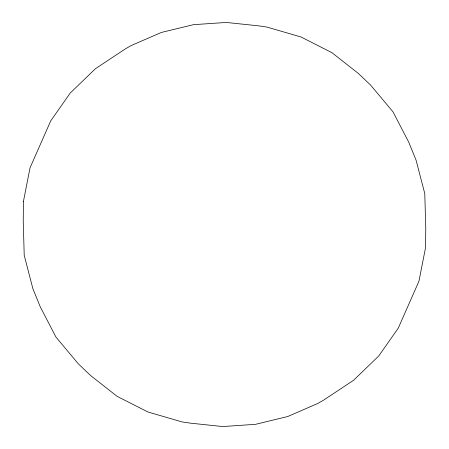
<?xml version="1.0" encoding="UTF-8"?>
<svg xmlns="http://www.w3.org/2000/svg" width="449" height="449" viewBox="0 0 449 449"><rect width="100%" height="100%" fill="white"/><g stroke="black" fill="none" stroke-linecap="round" stroke-linejoin="round"><path stroke-width="0.67" d="M23.415 201.539L23.241 220.829L24.218 255.369L32.895 288.724L40.27 306.852L55.996 337.148L78.345 363.853L90.591 375.51L117.066 396.327L147.946 411.997L182.047 421.92L190.292 423.132L222.698 426.55L255.582 424.322L287.674 416.537L317.746 403.488L323.667 400.093L353.543 380.303L378.743 355.99L398.291 328.084L418.956 281.203L425.585 247.461L425.759 228.171L424.782 193.631L416.105 160.276L408.73 142.148L393.004 111.852L370.655 85.147L358.409 73.49L331.934 52.673L301.055 37.003L266.953 27.08L258.708 25.868L226.302 22.45L193.418 24.678L161.326 32.463L131.254 45.512L125.333 48.907L95.457 68.697L70.257 93.01L50.709 120.916L30.044 167.797L23.415 201.539"/></g></svg>
